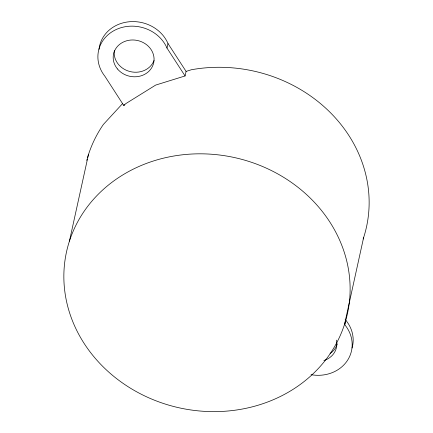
<?xml version="1.0" encoding="UTF-8"?>
<svg xmlns="http://www.w3.org/2000/svg" width="433" height="433" viewBox="0 0 433 433"><rect width="100%" height="100%" fill="white"/><g stroke="black" fill="none" stroke-linecap="round" stroke-linejoin="round"><path stroke-width="0.65" d="M69.415 241.192L88.44 154.651M123.881 105.652L125.646 103.731L155.696 85.068L185.075 75.954L166.986 48.079A35.955 32.037 12.4 0 0 116.38 29.433A35.955 32.037 12.4 0 0 104.862 76.208L123.881 105.652L124.168 104.348M166.986 48.079L167.988 43.527A35.955 32.037 12.4 0 0 129.619 21.726A35.955 32.037 12.4 0 0 99.033 49.362M185.075 75.954L186.076 71.402L167.988 43.527M344.56 324.263A143.816 128.141 12.4 0 0 172.404 156.275A143.816 128.141 12.4 0 0 103.996 367.644A143.816 128.141 12.4 0 0 344.56 324.263L363.585 237.717M345.139 319.235L345.859 320.355L344.857 324.912L345.198 325.243A35.955 32.037 12.4 0 1 347.039 361.052A35.955 32.037 12.4 0 1 311.051 374.686M122.593 103.584L103.352 124.482A143.816 128.141 12.4 0 0 87.461 157.834M186.076 71.402L191.435 69.735A143.816 128.141 12.4 0 1 329.518 111.774A143.816 128.141 12.4 0 1 363.168 238.984M345.859 320.355L346.2 320.691A35.955 32.037 12.4 0 1 352.067 348.029M86.741 160.41A143.816 128.141 12.4 0 1 87.093 159.117M154.024 60.501A20.546 18.305 12.4 0 1 130.089 71.569A20.546 18.305 12.4 0 1 114.339 50.645M337.22 343.921A20.546 18.305 12.4 0 1 330.076 353.523M336.398 340.127A20.546 18.305 12.4 0 1 323.873 360.537M117.473 68.961A20.546 18.305 12.4 0 0 152.562 66.157A20.546 18.305 12.4 0 0 130.847 40.042A20.546 18.305 12.4 0 0 117.473 68.961"/></g></svg>
